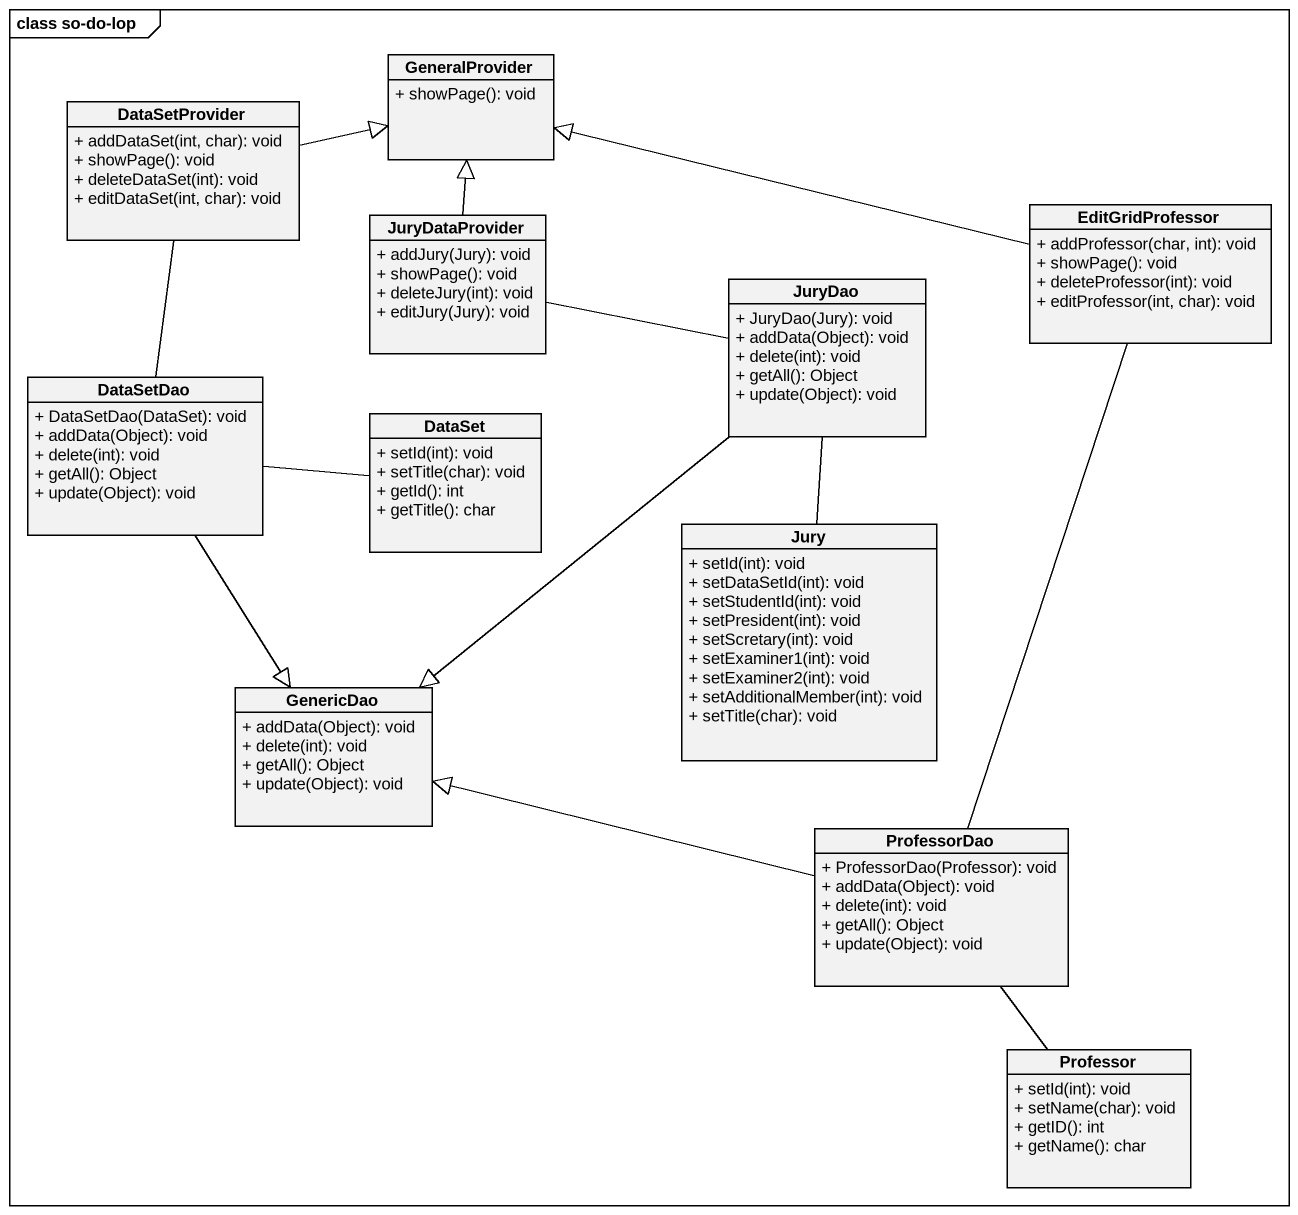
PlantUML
@startuml
mainframe class so-do-lop
hide circle
hide empty members
skinparam classAttributeIconSize 0
class GeneralProvider {
  + showPage(): void
}
class DataSetProvider {
  + addDataSet(int, char): void
  + showPage(): void
  + deleteDataSet(int): void
  + editDataSet(int, char): void
}
class JuryDataProvider {
  + addJury(Jury): void
  + showPage(): void
  + deleteJury(int): void
  + editJury(Jury): void
}
class EditGridProfessor {
  + addProfessor(char, int): void
  + showPage(): void
  + deleteProfessor(int): void
  + editProfessor(int, char): void
}
class JuryDao {
  + JuryDao(Jury): void
  + addData(Object): void
  + delete(int): void
  + getAll(): Object
  + update(Object): void
}
class DataSetDao {
  + DataSetDao(DataSet): void
  + addData(Object): void
  + delete(int): void
  + getAll(): Object
  + update(Object): void
}
class DataSet {
  + setId(int): void
  + setTitle(char): void
  + getId(): int
  + getTitle(): char
}
class Jury {
  + setId(int): void
  + setDataSetId(int): void
  + setStudentId(int): void
  + setPresident(int): void
  + setScretary(int): void
  + setExaminer1(int): void
  + setExaminer2(int): void
  + setAdditionalMember(int): void
  + setTitle(char): void
}
class GenericDao {
  + addData(Object): void
  + delete(int): void
  + getAll(): Object
  + update(Object): void
}
class ProfessorDao {
  + ProfessorDao(Professor): void
  + addData(Object): void
  + delete(int): void
  + getAll(): Object
  + update(Object): void
}
class Professor {
  + setId(int): void
  + setName(char): void
  + getID(): int
  + getName(): char
}
DataSetProvider -right-|> GeneralProvider
DataSetProvider -- DataSetDao
JuryDataProvider -up-|> GeneralProvider
JuryDataProvider -right- JuryDao
EditGridProfessor -left-|> GeneralProvider
EditGridProfessor -- ProfessorDao
JuryDao -- Jury
JuryDao --|> GenericDao
DataSetDao --|> GenericDao
DataSet -left- DataSetDao
ProfessorDao -left-|> GenericDao
ProfessorDao -- Professor
@enduml
